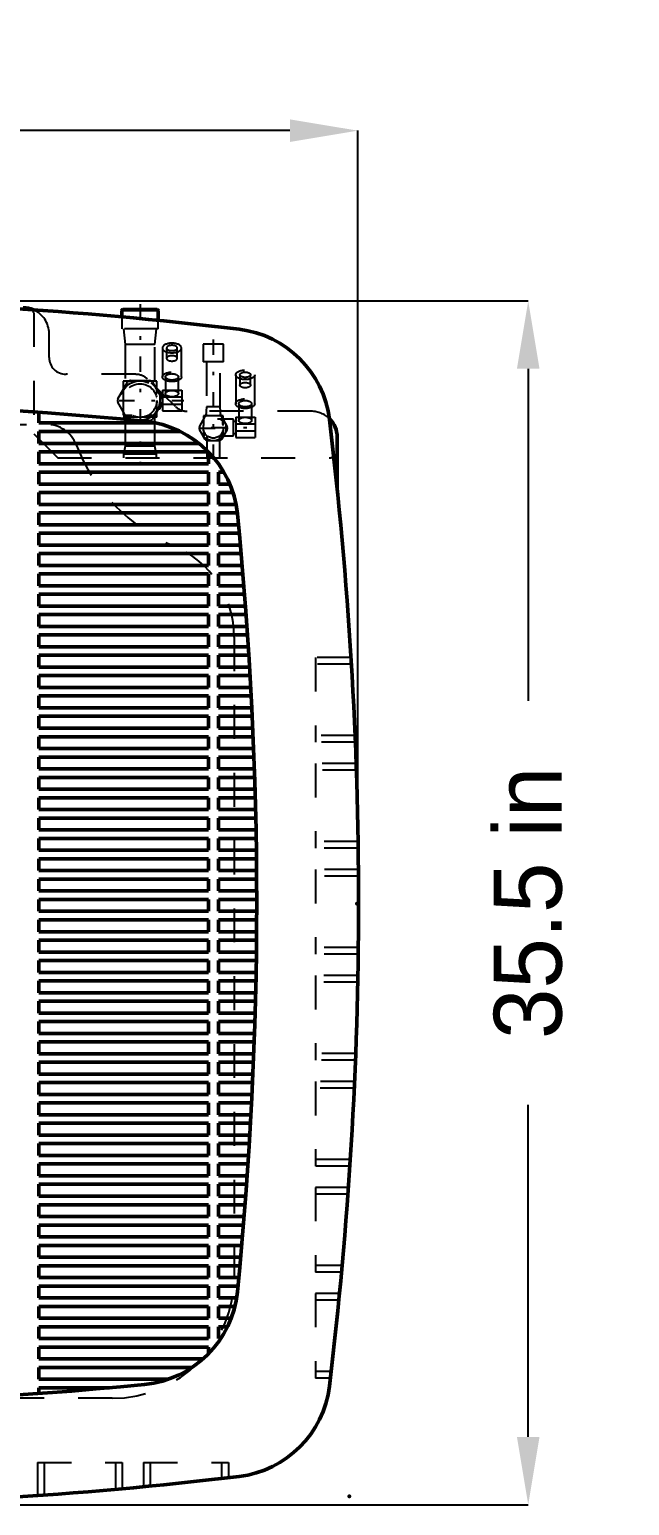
# Model space of a CAD drawing. Header units: inches. Extents: x 0 to 43.8, y 0 to 43.8.
# Drawn here: x 26.08 to 43.75, y 0.23 to 43.75 of the extents above; entities that cross this region are included whole.
import ezdxf

# ---------------------------------------------------------------- set-up
doc = ezdxf.new("R2010")
doc.units = ezdxf.units.IN
doc.header["$MEASUREMENT"] = 0
doc.linetypes.add('Center', pattern=[1.5, 0.45, -0.5, 0.05, -0.5])
doc.linetypes.add('Dashed', pattern=[2, 1, -1])
for name, color, linetype, lineweight in [('2d ConnectionPoints', 7, 'Continuous', 50), ('AM_0', 7, 'Continuous', 50), ('AM_4', 3, 'Continuous', 25), ('AM_5', 3, 'Continuous', 25), ('AM_7', 7, 'Center', 25), ('AM_9', 6, 'Dashed', 25)]:
    doc.layers.add(name, color=color, linetype=linetype, lineweight=lineweight)
doc.dimstyles.get("Standard").update_dxf_attribs({"dimtxt": 0.18, "dimasz": 0.18, "dimexe": 0.18, "dimexo": 0.0625, "dimgap": 0.09, "dimtad": 0, "dimtih": 1, "dimtoh": 1, "dimdec": 4, "dimzin": 0, "dimdsep": 46, "dimtxsty": 'Standard', "dimcen": 0.09, "dimadec": 0, "dimazin": 0, "dimtfac": 1, "dimtdec": 4, "dimtofl": 0, "dimtmove": 0, "dimatfit": 3, "dimfxl": 1, "dimtolj": 1, "dimtzin": 0, "dimarcsym": 0})

# ---------------------------------------------------------------- blocks, each defined once
blk = doc.blocks.new('*D1')
at = {"layer": 'AM_5', "color": 0, "lineweight": -2}
for p, q in [((0.25, 18), (0.25, 40.77)), ((2.25, 40.77), (12.047, 40.77)), ((33.75, 40.77), (23.953, 40.77)), ((35.75, 18), (35.75, 40.77))]:
    blk.add_line(p, q, dxfattribs=at)
at = {"layer": 'AM_5', "color": 0}
for points in [[(2.25, 41.103), (2.25, 40.437), (0.25, 40.77)], [(33.75, 40.437), (33.75, 41.103), (35.75, 40.77)]]:
    blk.add_solid(points, dxfattribs=at)
at = {"layer": 'Defpoints', "color": 0}
for p in [(0.25, 40.77), (0.25, 18), (35.75, 18)]:
    blk.add_point(p, dxfattribs=at)
at = {"layer": 'AM_5', "color": 0, "insert": (18, 40.77), "char_height": 2, "attachment_point": 5}
blk.add_mtext('\\A1;35.5 in', dxfattribs=at)
blk = doc.blocks.new('*D2')
at = {"layer": 'AM_5', "color": 0, "lineweight": -2}
for p, q in [((18, 35.75), (40.77, 35.75)), ((40.77, 33.75), (40.77, 23.953)), ((40.77, 2.25), (40.77, 12.047)), ((18, 0.25), (40.77, 0.25))]:
    blk.add_line(p, q, dxfattribs=at)
at = {"layer": 'AM_5', "color": 0}
for points in [[(41.103, 33.75), (40.437, 33.75), (40.77, 35.75)], [(40.437, 2.25), (41.103, 2.25), (40.77, 0.25)]]:
    blk.add_solid(points, dxfattribs=at)
at = {"layer": 'Defpoints', "color": 0}
for p in [(18, 35.75), (18, 0.25), (40.77, 0.25)]:
    blk.add_point(p, dxfattribs=at)
at = {"layer": 'AM_5', "color": 0, "insert": (40.77, 18), "char_height": 2, "attachment_point": 5, "rotation": 90}
blk.add_mtext('\\A1;35.5 in', dxfattribs=at)

msp = doc.modelspace()

# ---------------------------------------------------------------- linework, layer by layer
at = {"layer": '2d ConnectionPoints'}
for p in [(35.73, 17.98), (35.5, 0.5)]:
    msp.add_point(p, dxfattribs=at)
at = {"layer": 'AM_0'}
for p, q in [((28.7945, 35.462), (28.7945, 35.27973)), ((29.8335, 35.5), (28.8325, 35.5)), ((29.8715, 35.17677), (29.8715, 35.462)), ((26.35, 32.15), (26.35, 32.46929)), ((29.80286, 32.15), (26.35, 32.15)), ((26.35, 31.9), (30.521, 31.9)), ((26.35, 31.55), (26.35, 31.9)), ((31.07066, 31.55), (26.35, 31.55)), ((35.14106, 30.22264), (35.14106, 31.735)), ((26.35, 31.3), (31.34712, 31.3)), ((26.35, 30.95), (26.35, 31.3)), ((31.35, 30.95), (26.35, 30.95)), ((31.35, 31.29705), (31.35, 30.95)), ((26.35, 30.35), (26.35, 30.7)), ((26.35, 30.7), (31.35, 30.7)), ((31.35, 30.7), (31.35, 30.35)), ((31.65, 30.7), (31.80376, 30.7)), ((31.65, 30.35), (31.65, 30.7)), ((31.35, 30.35), (26.35, 30.35)), ((26.35, 29.75), (26.35, 30.1)), ((26.35, 30.1), (31.35, 30.1)), ((31.35, 30.1), (31.35, 29.75)), ((31.97825, 30.35), (31.65, 30.35)), ((31.65, 30.1), (32.07081, 30.1)), ((31.65, 29.75), (31.65, 30.1)), ((31.35, 29.75), (26.35, 29.75)), ((32.16078, 29.75), (31.65, 29.75)), ((26.35, 29.15), (26.35, 29.5)), ((26.35, 29.5), (31.35, 29.5)), ((31.35, 29.5), (31.35, 29.15)), ((31.65, 29.5), (32.19878, 29.5)), ((31.65, 29.15), (31.65, 29.5)), ((31.35, 29.15), (26.35, 29.15)), ((26.35, 28.55), (26.35, 28.9)), ((26.35, 28.9), (31.35, 28.9)), ((31.35, 28.9), (31.35, 28.55)), ((32.23326, 29.15), (31.65, 29.15)), ((31.65, 28.9), (32.25711, 28.9)), ((31.65, 28.55), (31.65, 28.9)), ((31.35, 28.55), (26.35, 28.55)), ((26.35, 27.95), (26.35, 28.3)), ((26.35, 28.3), (31.35, 28.3)), ((31.35, 28.3), (31.35, 27.95)), ((32.28958, 28.55), (31.65, 28.55)), ((31.65, 28.3), (32.31213, 28.3)), ((31.65, 27.95), (31.65, 28.3)), ((31.35, 27.95), (26.35, 27.95)), ((32.34277, 27.95), (31.65, 27.95)), ((26.35, 27.35), (26.35, 27.7)), ((26.35, 27.7), (31.35, 27.7)), ((31.35, 27.7), (31.35, 27.35)), ((31.65, 27.7), (32.36401, 27.7)), ((31.65, 27.35), (31.65, 27.7)), ((31.35, 27.35), (26.35, 27.35)), ((26.35, 26.75), (26.35, 27.1)), ((26.35, 27.1), (31.35, 27.1)), ((31.35, 27.1), (31.35, 26.75)), ((32.39283, 27.35), (31.65, 27.35)), ((31.65, 27.1), (32.41276, 27.1)), ((31.65, 26.75), (31.65, 27.1)), ((31.35, 26.75), (26.35, 26.75)), ((32.43975, 26.75), (31.65, 26.75)), ((26.35, 26.15), (26.35, 26.5)), ((26.35, 26.5), (31.35, 26.5)), ((31.35, 26.15), (26.35, 26.15)), ((31.35, 26.5), (31.35, 26.15)), ((31.65, 26.5), (32.45837, 26.5)), ((31.65, 26.15), (31.65, 26.5)), ((32.48354, 26.15), (31.65, 26.15)), ((26.35, 25.55), (26.35, 25.9)), ((26.35, 25.9), (31.35, 25.9)), ((31.35, 25.9), (31.35, 25.55)), ((31.65, 25.9), (32.50086, 25.9)), ((31.65, 25.55), (31.65, 25.9)), ((31.35, 25.55), (26.35, 25.55)), ((26.35, 24.95), (26.35, 25.3)), ((26.35, 25.3), (31.35, 25.3)), ((31.35, 25.3), (31.35, 24.95)), ((32.52421, 25.55), (31.65, 25.55)), ((31.65, 25.3), (32.54023, 25.3)), ((31.65, 24.95), (31.65, 25.3)), ((31.35, 24.95), (26.35, 24.95)), ((32.56176, 24.95), (31.65, 24.95)), ((26.35, 24.35), (26.35, 24.7)), ((26.35, 24.7), (31.35, 24.7)), ((31.35, 24.7), (31.35, 24.35)), ((31.65, 24.7), (32.57648, 24.7)), ((31.65, 24.35), (31.65, 24.7)), ((31.35, 24.35), (26.35, 24.35)), ((26.35, 23.75), (26.35, 24.1)), ((26.35, 24.1), (31.35, 24.1)), ((31.35, 24.1), (31.35, 23.75)), ((32.59619, 24.35), (31.65, 24.35)), ((31.65, 24.1), (32.60961, 24.1)), ((31.65, 23.75), (31.65, 24.1)), ((31.35, 23.75), (26.35, 23.75)), ((32.6275, 23.75), (31.65, 23.75)), ((26.35, 23.15), (26.35, 23.5)), ((26.35, 23.5), (31.35, 23.5)), ((31.35, 23.15), (26.35, 23.15)), ((31.35, 23.5), (31.35, 23.15)), ((31.65, 23.5), (32.63963, 23.5)), ((31.65, 23.15), (31.65, 23.5)), ((32.6557, 23.15), (31.65, 23.15)), ((26.35, 22.55), (26.35, 22.9)), ((26.35, 22.9), (31.35, 22.9)), ((31.35, 22.9), (31.35, 22.55)), ((31.65, 22.9), (32.66653, 22.9)), ((31.65, 22.55), (31.65, 22.9)), ((31.35, 22.55), (26.35, 22.55)), ((26.35, 21.95), (26.35, 22.3)), ((26.35, 22.3), (31.35, 22.3)), ((31.35, 22.3), (31.35, 21.95)), ((32.68079, 22.55), (31.65, 22.55)), ((31.65, 22.3), (32.69033, 22.3)), ((31.65, 21.95), (31.65, 22.3)), ((31.35, 21.95), (26.35, 21.95)), ((32.70277, 21.95), (31.65, 21.95)), ((26.35, 21.35), (26.35, 21.7)), ((26.35, 21.7), (31.35, 21.7)), ((31.35, 21.35), (26.35, 21.35)), ((31.35, 21.7), (31.35, 21.35)), ((31.65, 21.7), (32.71102, 21.7)), ((31.65, 21.35), (31.65, 21.7)), ((32.72165, 21.35), (31.65, 21.35)), ((26.35, 20.75), (26.35, 21.1)), ((26.35, 21.1), (31.35, 21.1)), ((31.35, 21.1), (31.35, 20.75)), ((31.65, 21.1), (32.7286, 21.1)), ((31.65, 20.75), (31.65, 21.1)), ((31.35, 20.75), (26.35, 20.75)), ((26.35, 20.15), (26.35, 20.5)), ((26.35, 20.5), (31.35, 20.5)), ((31.35, 20.5), (31.35, 20.15)), ((32.73742, 20.75), (31.65, 20.75)), ((31.65, 20.5), (32.74308, 20.5)), ((31.65, 20.15), (31.65, 20.5)), ((31.35, 20.15), (26.35, 20.15)), ((32.75009, 20.15), (31.65, 20.15)), ((26.35, 19.55), (26.35, 19.9)), ((26.35, 19.9), (31.35, 19.9)), ((31.35, 19.9), (31.35, 19.55)), ((31.65, 19.9), (32.75445, 19.9)), ((31.65, 19.55), (31.65, 19.9)), ((31.35, 19.55), (26.35, 19.55)), ((26.35, 18.95), (26.35, 19.3)), ((26.35, 19.3), (31.35, 19.3)), ((31.35, 19.3), (31.35, 18.95)), ((32.75965, 19.55), (31.65, 19.55)), ((31.65, 19.3), (32.76272, 19.3)), ((31.65, 18.95), (31.65, 19.3)), ((31.35, 18.95), (26.35, 18.95)), ((32.76611, 18.95), (31.65, 18.95)), ((26.35, 18.35), (26.35, 18.7)), ((26.35, 18.7), (31.35, 18.7)), ((31.35, 18.35), (26.35, 18.35)), ((31.35, 18.7), (31.35, 18.35)), ((31.65, 18.7), (32.76789, 18.7)), ((31.65, 18.35), (31.65, 18.7)), ((32.76947, 18.35), (31.65, 18.35)), ((26.35, 17.75), (26.35, 18.1)), ((26.35, 18.1), (31.35, 18.1)), ((31.35, 18.1), (31.35, 17.75)), ((31.65, 18.1), (32.76996, 18.1)), ((31.65, 17.75), (31.65, 18.1)), ((31.35, 17.75), (26.35, 17.75)), ((26.35, 17.15), (26.35, 17.5)), ((26.35, 17.5), (31.35, 17.5)), ((31.35, 17.5), (31.35, 17.15)), ((32.76973, 17.75), (31.65, 17.75)), ((31.65, 17.5), (32.76892, 17.5)), ((31.65, 17.15), (31.65, 17.5)), ((31.35, 17.15), (26.35, 17.15)), ((32.76689, 17.15), (31.65, 17.15)), ((26.35, 16.55), (26.35, 16.9)), ((26.35, 16.9), (31.35, 16.9)), ((31.35, 16.55), (26.35, 16.55)), ((31.35, 16.9), (31.35, 16.55)), ((31.65, 16.9), (32.76479, 16.9)), ((31.65, 16.55), (31.65, 16.9)), ((32.76094, 16.55), (31.65, 16.55)), ((26.35, 15.95), (26.35, 16.3)), ((26.35, 16.3), (31.35, 16.3)), ((31.35, 16.3), (31.35, 15.95)), ((31.65, 16.3), (32.75755, 16.3)), ((31.65, 15.95), (31.65, 16.3)), ((31.35, 15.95), (26.35, 15.95)), ((26.35, 15.35), (26.35, 15.7)), ((26.35, 15.7), (31.35, 15.7)), ((31.35, 15.7), (31.35, 15.35)), ((32.7519, 15.95), (31.65, 15.95)), ((31.65, 15.7), (32.74721, 15.7)), ((31.65, 15.35), (31.65, 15.7)), ((31.35, 15.35), (26.35, 15.35)), ((32.73975, 15.35), (31.65, 15.35)), ((26.35, 14.75), (26.35, 15.1)), ((26.35, 15.1), (31.35, 15.1)), ((31.35, 15.1), (31.35, 14.75)), ((31.65, 15.1), (32.73377, 15.1)), ((31.65, 14.75), (31.65, 15.1)), ((31.35, 14.75), (26.35, 14.75)), ((26.35, 14.15), (26.35, 14.5)), ((26.35, 14.5), (31.35, 14.5)), ((31.35, 14.5), (31.35, 14.15)), ((32.72449, 14.75), (31.65, 14.75)), ((31.65, 14.5), (32.71722, 14.5)), ((31.65, 14.15), (31.65, 14.5)), ((31.35, 14.15), (26.35, 14.15)), ((32.70614, 14.15), (31.65, 14.15)), ((26.35, 13.55), (26.35, 13.9)), ((26.35, 13.9), (31.35, 13.9)), ((31.35, 13.55), (26.35, 13.55)), ((31.35, 13.9), (31.35, 13.55)), ((31.65, 13.9), (32.69757, 13.9)), ((31.65, 13.55), (31.65, 13.9)), ((32.68467, 13.55), (31.65, 13.55)), ((26.35, 12.95), (26.35, 13.3)), ((26.35, 13.3), (31.35, 13.3)), ((31.35, 13.3), (31.35, 12.95)), ((31.65, 13.3), (32.67481, 13.3)), ((31.65, 12.95), (31.65, 13.3)), ((31.35, 12.95), (26.35, 12.95)), ((26.35, 12.35), (26.35, 12.7)), ((26.35, 12.7), (31.35, 12.7)), ((31.35, 12.7), (31.35, 12.35)), ((32.6601, 12.95), (31.65, 12.95)), ((31.65, 12.7), (32.64894, 12.7)), ((31.65, 12.35), (31.65, 12.7)), ((31.35, 12.35), (26.35, 12.35)), ((32.63242, 12.35), (31.65, 12.35)), ((26.35, 11.75), (26.35, 12.1)), ((26.35, 12.1), (31.35, 12.1)), ((31.35, 12.1), (31.35, 11.75)), ((31.65, 12.1), (32.61996, 12.1)), ((31.65, 11.75), (31.65, 12.1)), ((31.35, 11.75), (26.35, 11.75)), ((26.35, 11.15), (26.35, 11.5)), ((26.35, 11.5), (31.35, 11.5)), ((31.35, 11.5), (31.35, 11.15)), ((32.60162, 11.75), (31.65, 11.75)), ((31.65, 11.5), (32.58787, 11.5)), ((31.65, 11.15), (31.65, 11.5)), ((31.35, 11.15), (26.35, 11.15)), ((26.35, 10.55), (26.35, 10.9)), ((26.35, 10.9), (31.35, 10.9)), ((31.35, 10.9), (31.35, 10.55)), ((32.56771, 11.15), (31.65, 11.15)), ((31.65, 10.9), (32.55266, 10.9)), ((31.65, 10.55), (31.65, 10.9)), ((31.35, 10.55), (26.35, 10.55)), ((32.53068, 10.55), (31.65, 10.55)), ((26.35, 9.95), (26.35, 10.3)), ((26.35, 10.3), (31.35, 10.3)), ((31.35, 10.3), (31.35, 9.95)), ((31.65, 10.3), (32.51433, 10.3)), ((31.65, 9.95), (31.65, 10.3)), ((31.35, 9.95), (26.35, 9.95)), ((26.35, 9.35), (26.35, 9.7)), ((26.35, 9.7), (31.35, 9.7)), ((31.35, 9.7), (31.35, 9.35)), ((32.49053, 9.95), (31.65, 9.95)), ((31.65, 9.7), (32.47288, 9.7)), ((31.65, 9.35), (31.65, 9.7)), ((31.35, 9.35), (26.35, 9.35)), ((32.44726, 9.35), (31.65, 9.35)), ((26.35, 8.75), (26.35, 9.1)), ((26.35, 9.1), (31.35, 9.1)), ((31.35, 8.75), (26.35, 8.75)), ((31.35, 9.1), (31.35, 8.75)), ((31.65, 9.1), (32.42831, 9.1)), ((31.65, 8.75), (31.65, 9.1)), ((32.40086, 8.75), (31.65, 8.75)), ((26.35, 8.15), (26.35, 8.5)), ((26.35, 8.5), (31.35, 8.5)), ((31.35, 8.5), (31.35, 8.15)), ((31.65, 8.5), (32.38061, 8.5)), ((31.65, 8.15), (31.65, 8.5)), ((31.35, 8.15), (26.35, 8.15)), ((26.35, 7.55), (26.35, 7.9)), ((26.35, 7.9), (31.35, 7.9)), ((31.35, 7.9), (31.35, 7.55)), ((32.35133, 8.15), (31.65, 8.15)), ((31.65, 7.9), (32.32977, 7.9)), ((31.65, 7.55), (31.65, 7.9)), ((31.35, 7.55), (26.35, 7.55)), ((32.29867, 7.55), (31.65, 7.55)), ((26.35, 6.95), (26.35, 7.3)), ((26.35, 7.3), (31.35, 7.3)), ((31.35, 7.3), (31.35, 6.95)), ((31.65, 7.3), (32.2758, 7.3)), ((31.65, 6.95), (31.65, 7.3)), ((31.35, 6.95), (26.35, 6.95)), ((26.35, 6.35), (26.35, 6.7)), ((26.35, 6.7), (31.35, 6.7)), ((31.35, 6.7), (31.35, 6.35)), ((32.24286, 6.95), (31.65, 6.95)), ((31.65, 6.7), (32.21868, 6.7)), ((31.65, 6.35), (31.65, 6.7)), ((31.35, 6.35), (26.35, 6.35)), ((26.35, 5.75), (26.35, 6.1)), ((26.35, 6.1), (31.35, 6.1)), ((31.35, 6.1), (31.35, 5.75)), ((32.17853, 6.35), (31.65, 6.35)), ((31.65, 6.1), (32.12763, 6.1)), ((31.65, 5.75), (31.65, 6.1)), ((31.35, 5.75), (26.35, 5.75)), ((32.01827, 5.75), (31.65, 5.75)), ((26.35, 5.15), (26.35, 5.5)), ((26.35, 5.5), (31.35, 5.5)), ((31.35, 5.5), (31.35, 5.15)), ((31.65, 5.5), (31.91031, 5.5)), ((31.65, 5.15), (31.65, 5.5)), ((31.35, 5.15), (26.35, 5.15)), ((26.35, 4.55), (26.35, 4.9)), ((26.35, 4.9), (31.35, 4.9)), ((31.35, 4.9), (31.35, 4.70295)), ((31.71065, 5.15), (31.65, 5.15)), ((31.18951, 4.55), (26.35, 4.55)), ((26.35, 4.3), (30.86598, 4.3)), ((26.35, 3.95), (26.35, 4.3)), ((30.16245, 3.95), (26.35, 3.95)), ((26.35, 3.53071), (26.35, 3.7)), ((26.35, 3.7), (28.43524, 3.7))]:
    msp.add_line(p, q, dxfattribs=at)
for centre, radius, start, end in [((18, -83.31), 119.08, 83.1265577, 96.8734432), ((25.894, 34.78842), 0.76, 66.988695, 90), ((28.8325, 35.462), 0.038, 90, 180), ((29.8335, 35.462), 0.038, 360, 90), ((31.88608, 31.88608), 3.05, 6.873406, 83.126556), ((18, -83.31), 116.08, 84.3301049, 95.6698951), ((34.38106, 31.735), 0.76, 0, 45.84175), ((-83.31, 18), 119.08, 353.1265578, 6.8734414), ((29.16701, 29.16701), 3.05, 5.669895, 84.330105), ((-83.31, 18), 116.08, 354.3301049, 5.6698951), ((29.16701, 6.83299), 3.05, 275.669895, 354.330105), ((18, 119.31), 116.08, 264.3301049, 275.6698951), ((31.88608, 4.11392), 3.05, 276.873406, 353.12656), ((18, 119.31), 119.08, 263.1265578, 276.8734414)]:
    msp.add_arc(centre, radius, start, end, dxfattribs=at)
at = {"layer": 'AM_4'}
msp.add_line((29.8715, 35.462), (28.7945, 35.462), dxfattribs=at)
at = {"layer": 'AM_7'}
for p, q in [((29.333, 35.65645), (29.333, 30.968)), ((31.493, 34.6119), (31.493, 30.64)), ((28.72348, 32.811), (30.6245, 32.811)), ((31.09925, 32), (31.88675, 32)), ((31.4315, 32.021), (32.7845, 32.021))]:
    msp.add_line(p, q, dxfattribs=at)
at = {"layer": 'AM_9'}
for p, q in [((26.2, 35.39396), (26.2, 31.82711)), ((28.7945, 35.27973), (28.7945, 34.928)), ((29.8715, 34.928), (28.7945, 34.928)), ((28.846, 34.928), (28.896, 34.463)), ((29.77, 34.463), (29.82, 34.928)), ((29.8715, 34.928), (29.8715, 35.17677)), ((26.654, 34.085), (26.654, 34.78842)), ((28.896, 34.463), (28.896, 33.381)), ((29.77, 34.463), (28.896, 34.463)), ((29.77, 33.381), (29.77, 34.463)), ((31.198, 34.478), (31.198, 33.949)), ((31.788, 34.478), (31.198, 34.478)), ((31.788, 33.949), (31.788, 34.478)), ((29.9915, 34.36169), (29.9915, 33.50952)), ((30.1155, 34.36169), (30.1155, 34.05511)), ((30.4305, 34.05511), (30.4305, 34.36169)), ((30.5545, 33.50952), (30.5545, 34.36169)), ((31.788, 33.949), (31.198, 33.949)), ((31.293, 33.949), (31.293, 32.622)), ((31.693, 32.622), (31.693, 33.949)), ((29.1997, 33.585), (27.154, 33.585)), ((32.1515, 33.57169), (32.1515, 32.71952)), ((32.2755, 33.57169), (32.2755, 33.26511)), ((32.5905, 33.26511), (32.5905, 33.57169)), ((32.7145, 32.71952), (32.7145, 33.57169)), ((28.67598, 32.862), (28.96032, 33.3545)), ((28.837, 33.381), (28.837, 32.319)), ((29.829, 33.381), (28.837, 33.381)), ((29.04866, 33.4055), (29.61734, 33.4055)), ((30.37637, 32.63684), (29.54859, 33.44316)), ((29.70568, 33.3545), (29.99002, 32.862)), ((29.829, 33.05381), (29.829, 33.381)), ((29.992, 33.11388), (29.992, 32.50812)), ((29.992, 33.11388), (30.563, 33.11388)), ((30.083, 33.50952), (30.083, 33.01588)), ((30.463, 33.01588), (30.463, 33.50952)), ((30.563, 33.11388), (30.563, 32.50812)), ((28.96032, 32.2675), (28.67598, 32.76)), ((28.84505, 32.9), (28.837, 32.9)), ((29.99002, 32.76), (29.70568, 32.2675)), ((29.829, 32.9), (29.82095, 32.9)), ((29.923, 33.057), (29.82743, 33.057)), ((29.829, 32.319), (29.829, 32.811)), ((29.923, 32.565), (29.923, 33.057)), ((29.992, 32.988), (29.923, 32.988)), ((29.992, 32.91688), (30.563, 32.91688)), ((29.992, 32.70512), (30.563, 32.70512)), ((32.243, 32.71952), (32.243, 32.22588)), ((32.623, 32.22588), (32.623, 32.71952)), ((29.10405, 32.371), (28.837, 32.371)), ((29.27014, 32.319), (28.837, 32.319)), ((28.896, 32.319), (28.896, 31.463)), ((29.61734, 32.2165), (29.04866, 32.2165)), ((29.829, 32.319), (29.39586, 32.319)), ((29.829, 32.371), (29.56195, 32.371)), ((29.77, 31.463), (29.77, 32.319)), ((29.82802, 32.565), (29.923, 32.565)), ((29.923, 32.634), (29.992, 32.634)), ((29.992, 32.50812), (30.563, 32.50812)), ((34.38106, 32.495), (30.72525, 32.495)), ((31.08172, 32.03764), (31.25476, 32.33736)), ((31.208, 32.358), (31.208, 32.07715)), ((31.778, 32.358), (31.208, 32.358)), ((31.293, 32.622), (31.2725, 32.358)), ((31.693, 32.622), (31.293, 32.622)), ((31.31996, 32.375), (31.66604, 32.375)), ((32.083, 32.267), (31.6181, 32.267)), ((31.7135, 32.358), (31.693, 32.622)), ((31.73124, 32.33736), (31.90428, 32.03764)), ((31.778, 32.07678), (31.778, 32.358)), ((32.083, 31.775), (32.083, 32.267)), ((32.153, 32.32388), (32.153, 31.71812)), ((32.153, 32.32388), (32.723, 32.32388)), ((32.723, 32.32388), (32.723, 31.71812)), ((6.99, 32.11), (26.57655, 32.11)), ((26.2, 31.82711), (26.90711, 31.12)), ((31.25476, 31.66264), (31.08172, 31.96236)), ((31.208, 31.93606), (31.208, 31.838)), ((31.24646, 31.838), (31.208, 31.838)), ((31.27615, 31.8), (31.246, 31.8)), ((31.68589, 31.775), (32.083, 31.775)), ((31.70985, 31.8), (31.71151, 31.80182)), ((31.74, 31.8), (31.70985, 31.8)), ((31.90428, 31.96236), (31.73124, 31.66264)), ((31.73954, 31.838), (31.778, 31.838)), ((31.778, 31.92384), (31.77682, 31.91956)), ((31.778, 31.838), (31.778, 31.93014)), ((32.153, 32.198), (32.083, 32.198)), ((32.083, 31.844), (32.153, 31.844)), ((32.153, 32.12688), (32.723, 32.12688)), ((32.153, 31.91512), (32.723, 31.91512)), ((28.896, 31.463), (28.846, 31.227)), ((29.77, 31.463), (28.896, 31.463)), ((29.82, 31.227), (29.77, 31.463)), ((31.306, 31.77028), (31.306, 31.12)), ((31.66604, 31.625), (31.31996, 31.625)), ((31.68, 31.12), (31.68, 31.77121)), ((32.153, 31.71812), (32.723, 31.71812)), ((26.90711, 31.12), (34.95546, 31.12)), ((28.846, 31.227), (28.846, 31.12)), ((29.82, 31.227), (28.846, 31.227)), ((29.82, 31.12), (29.82, 31.227)), ((32.11, 25.83613), (32.11, 6.99)), ((35.55007, 25.234), (34.5, 25.234)), ((34.5, 25.234), (34.5, 22.734)), ((35.56207, 25.034), (34.5, 25.034)), ((35.66774, 22.934), (34.5, 22.934)), ((35.67586, 22.734), (34.5, 22.734)), ((34.5, 22.109), (34.5, 19.609)), ((35.69909, 22.109), (34.5, 22.109)), ((35.70582, 21.909), (34.5, 21.909)), ((35.75626, 19.809), (34.5, 19.809)), ((35.75913, 19.609), (34.5, 19.609)), ((34.5, 18.984), (34.5, 16.484)), ((35.76593, 18.984), (34.5, 18.984)), ((35.76742, 18.784), (34.5, 18.784)), ((35.76273, 16.684), (34.5, 16.684)), ((35.76035, 16.484), (34.5, 16.484)), ((35.75075, 15.859), (34.5, 15.859)), ((34.5, 15.859), (34.5, 13.359)), ((35.74699, 15.659), (34.5, 15.659)), ((35.68716, 13.559), (34.5, 13.559)), ((35.67953, 13.359), (34.5, 13.359)), ((35.65351, 12.734), (34.5, 12.734)), ((34.5, 12.734), (34.5, 10.234)), ((35.64448, 12.534), (34.5, 12.534)), ((35.5294, 10.434), (34.5, 10.434)), ((35.51649, 10.234), (34.5, 10.234)), ((34.5, 9.609), (34.5, 7.109)), ((35.474, 9.609), (34.5, 9.609)), ((35.4597, 9.409), (34.5, 9.409)), ((35.28911, 7.309), (34.5, 7.309)), ((35.27091, 7.109), (34.5, 7.109)), ((34.5, 6.484), (34.5, 3.984)), ((35.21185, 6.484), (34.5, 6.484)), ((35.19224, 6.284), (34.5, 6.284)), ((34.9658, 4.184), (34.5, 4.184)), ((34.94226, 3.984), (34.5, 3.984)), ((28.51, 3.39), (6.99, 3.39)), ((26.311, 1.5), (26.311, 0.52038)), ((26.311, 1.5), (28.811, 1.5)), ((26.511, 1.5), (26.511, 0.53454)), ((28.611, 1.5), (28.611, 0.70371)), ((28.811, 1.5), (28.811, 0.72177)), ((29.436, 1.5), (29.436, 0.78041)), ((29.436, 1.5), (31.936, 1.5)), ((29.636, 1.5), (29.636, 0.79987)), ((31.736, 1.5), (31.736, 1.02488)), ((31.936, 1.5), (31.936, 1.04828))]:
    msp.add_line(p, q, dxfattribs=at)
for points in [[(29.829, 33.057), (29.8277, 33.05438), (29.81749, 33.03288), (29.7995, 32.99024), (29.7975, 32.98495)], [(29.7975, 32.63705), (29.80754, 32.61179), (29.82452, 32.57416), (29.829, 32.565)], [(31.77781, 32.07687), (31.77689, 32.12071), (31.76919, 32.18902), (31.7473, 32.235), (31.71128, 32.25777), (31.66087, 32.26621), (31.61859, 32.26693)], [(31.68379, 31.775), (31.68693, 31.7777), (31.70586, 31.79576), (31.71151, 31.80182)], [(31.73954, 31.838), (31.73215, 31.82728), (31.72691, 31.82025), (31.72234, 31.81445), (31.71858, 31.8099), (31.7154, 31.80619), (31.71252, 31.80293), (31.71028, 31.80046), (31.70985, 31.8)], [(31.76484, 31.838), (31.7548, 31.82278), (31.73218, 31.80822), (31.71151, 31.80182)], [(31.76484, 31.838), (31.77082, 31.8605), (31.77681, 31.91926), (31.77682, 31.91956)]]:
    msp.add_lwpolyline(points, dxfattribs=at)
for centre, radius in [((29.333, 32.811), 0.5805), ((29.333, 32.811), 0.496), ((31.493, 32), 0.375), ((31.493, 32), 0.295)]:
    msp.add_circle(centre, radius, dxfattribs=at)
for centre, radius, start, end in [((26.1, 35.39396), 0.1, 360, 86.09636), ((25.894, 34.78842), 0.76, 360, 66.988695), ((27.154, 34.085), 0.5, 180, 270), ((29.1997, 33.085), 0.5, 45.752142, 90), ((29.333, 32.811), 0.659, 115.561265, 124.438735), ((29.333, 32.811), 0.659, 55.561265, 64.438735), ((29.333, 32.811), 0.659, 175.561265, 184.438735), ((29.333, 32.811), 0.659, 355.561265, 4.438735), ((29.333, 32.811), 0.659, 235.561265, 244.438735), ((29.333, 32.811), 0.659, 295.561265, 304.438735), ((30.72525, 32.995), 0.5, 225.752142, 270), ((31.493, 32), 0.413, 114.770911, 125.229089), ((31.493, 32), 0.413, 54.770911, 65.229089), ((34.38106, 31.735), 0.76, 45.84175, 90), ((26.57655, 31.17), 0.94, 20.847241, 90), ((31.493, 32), 0.413, 174.770911, 185.229089), ((31.246, 31.838), 0.038, 180, 270), ((31.74, 31.838), 0.038, 270, 0), ((31.493, 32), 0.413, 354.770911, 5.229089), ((32.38, 33.38), 5.27, 200.847241, 247.07201), ((31.493, 32), 0.413, 234.770911, 245.229089), ((31.493, 32), 0.413, 294.770911, 305.229089), ((34.95546, 31.02), 0.1, 6.282468, 90), ((29.189, 25.83613), 2.921, 0, 67.07201), ((28.51, 6.99), 3.6, 270, 360)]:
    msp.add_arc(centre, radius, start, end, dxfattribs=at)
for centre, major_axis, start_param, end_param in [((30.273, 34.36169), (0.2815, 0), 0, 3.14159265), ((30.273, 34.36169), (0.1575, 0), 4.71238898, 9.42477796), ((30.273, 34.36169), (0.2815, 0), 3.14159265, 4.71238898), ((30.273, 34.36169), (0.1575, 0), 3.14159265, 4.71238898), ((30.273, 34.05511), (0.1575, 0), 4.71238898, 9.42477796), ((30.273, 34.05511), (0.1575, 0), 3.14159265, 4.71238898), ((30.273, 34.36169), (0.2815, 0), 4.71238898, 6.28318531)]:
    msp.add_ellipse(centre, major_axis=major_axis, ratio=0.5, start_param=start_param, end_param=end_param, dxfattribs=at)
for centre, major_axis in [((30.273, 33.50952), (0.2815, 0)), ((30.273, 33.50952), (0.19, 0)), ((32.433, 33.57169), (0.2815, 0)), ((32.433, 33.57169), (0.1575, 0)), ((30.273, 33.01588), (0.19, 0)), ((32.433, 33.26511), (0.1575, 0)), ((32.433, 32.71952), (0.2815, 0)), ((32.433, 32.71952), (0.19, 0)), ((32.433, 32.22588), (0.19, 0))]:
    msp.add_ellipse(centre, major_axis=major_axis, ratio=0.5, dxfattribs=at)

# ---------------------------------------------------------------- dimensions: what is measured, and where the dimension line sits
at = {"layer": 'AM_5'}
dim = msp.add_linear_dim(base=(0.25, 40.77), p1=(35.75, 18), p2=(0.25, 18), text='35.5 in', dimstyle='Standard', override={"dimtxt": 2, "dimasz": 2, "dimexe": 0, "dimexo": 0, "dimgap": 0.6}, dxfattribs=at)
dim.commit()
dim.dimension.update_dxf_attribs({"geometry": '*D1', "text_midpoint": (18, 40.77), "dimtype": 160})
dim = msp.add_linear_dim(base=(40.77, 0.25), p1=(18, 35.75), p2=(18, 0.25), angle=90, text='35.5 in', dimstyle='Standard', override={"dimtxt": 2, "dimasz": 2, "dimexe": 0, "dimexo": 0, "dimgap": 0.6}, dxfattribs=at)
dim.commit()
dim.dimension.update_dxf_attribs({"geometry": '*D2', "text_midpoint": (40.77, 18), "dimtype": 160, "text_rotation": 90})

doc.saveas('drawing.dxf')
